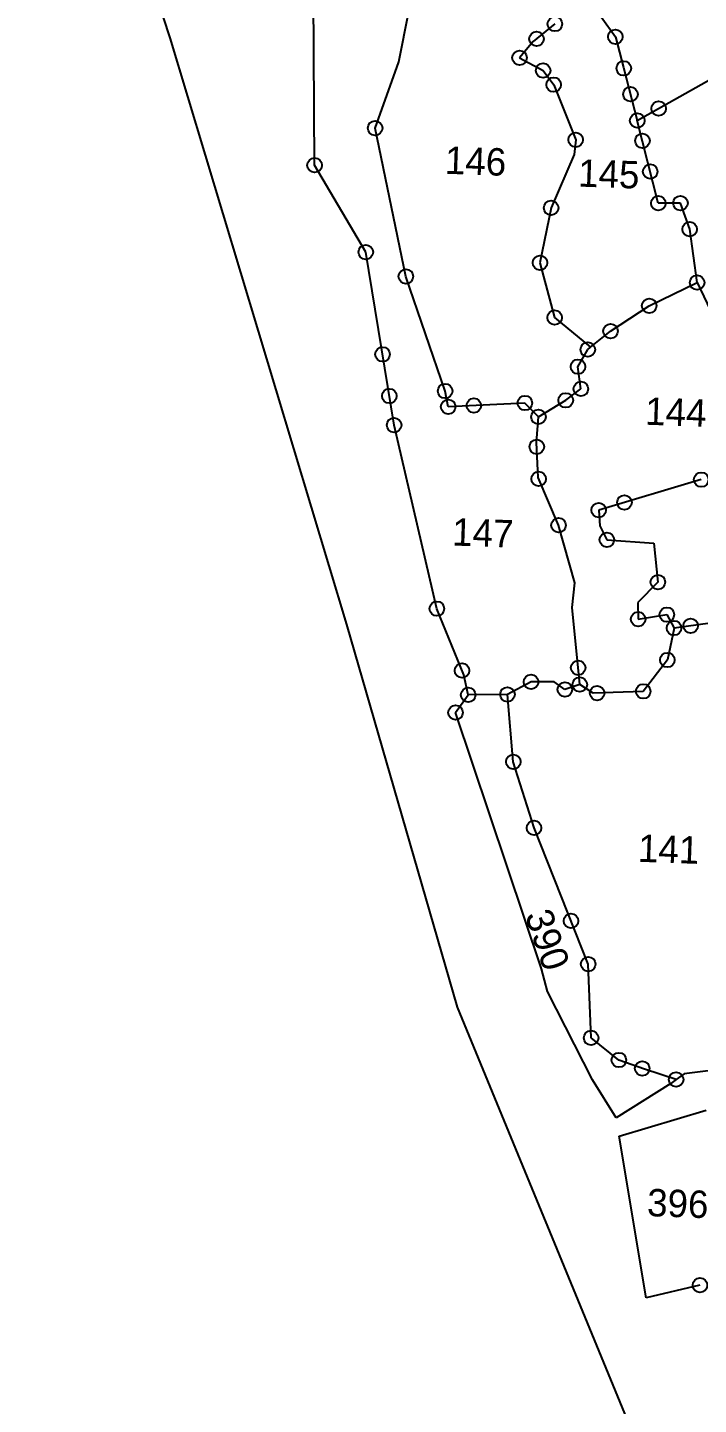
# Model space of a CAD drawing. Header units: metres. Extents: x 287345 to 291891, y 1993918 to 1999987.
# Drawn here: x 289427 to 289781, y 1995253 to 1995981 of the extents above; entities that cross this region are included whole.
import ezdxf
from ezdxf.enums import TextEntityAlignment as Align

# ---------------------------------------------------------------- set-up
doc = ezdxf.new("R2010")
doc.units = ezdxf.units.M
doc.header["$MEASUREMENT"] = 0
for name, color, linetype in [('POLY_PARCEL', 6, 'Continuous'), ('POLY_ROAD', 30, 'Continuous'), ('TEXT_PARCEL', 7, 'Continuous'), ('V_BOUND_LINE', 7, 'Continuous')]:
    doc.layers.add(name, color=color, linetype=linetype)
doc.styles.add('TEXT_MAP', font='')
doc.styles.get('TEXT_MAP').set_extended_font_data('Kruti Dev 050')

msp = doc.modelspace()

# ---------------------------------------------------------------- linework, layer by layer
for centre in [(289705.41, 1995982.72), (289737.32, 1995975.98), (289695.7, 1995974.86), (289686.78, 1995964.9), (289699.19, 1995958.14), (289741.74, 1995959.31), (289704.76, 1995950.65), (289745.28, 1995945.62), (289760.17, 1995938.03), (289610.54, 1995927.73), (289748.89, 1995931.67), (289716.38, 1995921.55), (289751.6, 1995921.02), (289578.59, 1995908.11), (289755.73, 1995904.76), (289703.43, 1995885.54), (289759.99, 1995888), (289771.67, 1995888.08), (289776.54, 1995874.29), (289605.6, 1995862.18), (289697.54, 1995856.57), (289626.74, 1995849.35), (289780.45, 1995846.11), (289755.21, 1995833.87), (289705.28, 1995827.61), (289734.79, 1995820.49), (289722.77, 1995810.71), (289614.43, 1995808.19), (289717.58, 1995801.65), (289647.47, 1995788.81), (289719.11, 1995789.93), (289618.03, 1995786.19), (289649.12, 1995780.49), (289662.62, 1995781.15), (289689.57, 1995782.46), (289711.11, 1995783.89), (289696.7, 1995775.16), (289620.55, 1995770.79), (289695.82, 1995759.36), (289696.83, 1995742.39), (289782.61, 1995741.98), (289742.12, 1995729.94), (289728.52, 1995725.9), (289707.32, 1995717.9), (289732.83, 1995710.19), (289759.77, 1995687.84), (289643.11, 1995673.81), (289764.52, 1995670.65), (289749.35, 1995668.27), (289768.27, 1995663.59), (289777.06, 1995664.76), (289656.39, 1995641.1), (289717.69, 1995642.56), (289764.75, 1995646.7), (289692.82, 1995635.14), (289718.56, 1995633.75), (289659.68, 1995628.25), (289680.34, 1995628.52), (289710.68, 1995631.11), (289727.71, 1995629.2), (289752, 1995630.13), (289652.99, 1995618.95), (289683.45, 1995592.92), (289694.38, 1995558.01), (289713.89, 1995508.88), (289722.97, 1995486.01), (289724.51, 1995447.05), (289739.18, 1995435.35), (289751.48, 1995430.92), (289769.4, 1995425), (289781.98, 1995316.37)]:
    msp.add_circle(centre, 3.85)
at = {"layer": 'POLY_PARCEL'}
for p, q in [((289622.97, 1995962.78), (289628.29, 1995989.34)), ((289705.41, 1995982.72), (289693.89, 1995973.4)), ((289729.91, 1995986.46), (289737.32, 1995975.98)), ((289693.89, 1995973.4), (289686.78, 1995964.9)), ((289737.32, 1995975.98), (289741.61, 1995959.79)), ((289610.54, 1995927.73), (289622.97, 1995962.78)), ((289686.78, 1995964.9), (289699.19, 1995958.14)), ((289699.19, 1995958.14), (289704.76, 1995950.65)), ((289741.61, 1995959.79), (289748.89, 1995931.67)), ((289704.76, 1995950.65), (289716.38, 1995921.55)), ((289748.89, 1995931.67), (289791.08, 1995955.46)), ((289759.99, 1995888), (289748.89, 1995931.67)), ((289626.74, 1995849.35), (289610.54, 1995927.73)), ((289716.38, 1995921.55), (289715.62, 1995913.8)), ((289715.62, 1995913.8), (289703.43, 1995885.54)), ((289703.43, 1995885.54), (289697.54, 1995856.57)), ((289771.67, 1995888.08), (289759.99, 1995888)), ((289776.54, 1995874.29), (289771.67, 1995888.08)), ((289780.45, 1995846.11), (289776.54, 1995874.29)), ((289697.54, 1995856.57), (289705.28, 1995827.61)), ((289647.47, 1995788.81), (289626.74, 1995849.35)), ((289755.21, 1995833.87), (289780.45, 1995846.11)), ((289780.45, 1995846.11), (289799.02, 1995807.04)), ((289705.28, 1995827.61), (289724.22, 1995811.89)), ((289734.79, 1995820.49), (289755.21, 1995833.87)), ((289724.22, 1995811.89), (289734.79, 1995820.49)), ((289717.58, 1995801.65), (289722.77, 1995810.71)), ((289722.77, 1995810.71), (289724.22, 1995811.89)), ((289719.11, 1995789.93), (289717.58, 1995801.65)), ((289649.12, 1995780.49), (289647.47, 1995788.81)), ((289696.7, 1995775.16), (289711.11, 1995783.89)), ((289711.11, 1995783.89), (289719.11, 1995789.93)), ((289689.57, 1995782.46), (289649.12, 1995780.49)), ((289696.7, 1995775.16), (289689.57, 1995782.46)), ((289695.73, 1995761.58), (289696.7, 1995775.16)), ((289696.53, 1995743.08), (289695.73, 1995761.58)), ((289707.32, 1995717.9), (289696.53, 1995743.08)), ((289782.61, 1995741.98), (289728.52, 1995725.9)), ((289728.52, 1995725.9), (289729.2, 1995717.61)), ((289715.97, 1995687.45), (289707.32, 1995717.9)), ((289729.2, 1995717.61), (289732.83, 1995710.19)), ((289732.83, 1995710.19), (289757.58, 1995708.34)), ((289757.58, 1995708.34), (289759.77, 1995687.84)), ((289714.54, 1995674.37), (289715.97, 1995687.45)), ((289759.77, 1995687.84), (289749.17, 1995677.03)), ((289718.56, 1995633.75), (289714.54, 1995674.37)), ((289749.17, 1995677.03), (289749.35, 1995668.27)), ((289749.35, 1995668.27), (289764.52, 1995670.65)), ((289764.52, 1995670.65), (289768.27, 1995663.59)), ((289768.27, 1995663.59), (289764.75, 1995646.7)), ((289787.34, 1995666.12), (289768.27, 1995663.59)), ((289764.75, 1995646.7), (289752, 1995630.13)), ((289692.82, 1995635.14), (289680.34, 1995628.52)), ((289704.99, 1995635.2), (289692.82, 1995635.14)), ((289710.68, 1995631.11), (289704.99, 1995635.2)), ((289718.56, 1995633.75), (289710.68, 1995631.11)), ((289725.69, 1995629.12), (289718.56, 1995633.75)), ((289680.34, 1995628.52), (289659.68, 1995628.25)), ((289683.45, 1995592.92), (289680.34, 1995628.52)), ((289752, 1995630.13), (289725.69, 1995629.12)), ((289694.38, 1995558.01), (289683.45, 1995592.92)), ((289722.97, 1995486.01), (289694.38, 1995558.01)), ((289724.51, 1995447.05), (289722.97, 1995486.01)), ((289739.18, 1995435.35), (289724.51, 1995447.05)), ((289752.63, 1995430.5), (289739.18, 1995435.35)), ((289769.4, 1995425), (289752.63, 1995430.5))]:
    msp.add_line(p, q, dxfattribs=at)
at = {"layer": 'POLY_ROAD'}
for p, q in [((289578.59, 1995908.11), (289577.84, 1996041.61)), ((289605.6, 1995862.18), (289578.59, 1995908.11)), ((289620.55, 1995770.79), (289605.6, 1995862.18)), ((289643.11, 1995673.81), (289620.55, 1995770.79)), ((289657.33, 1995638.78), (289643.11, 1995673.81)), ((289659.68, 1995628.25), (289657.33, 1995638.78)), ((289652.99, 1995618.95), (289659.68, 1995628.25)), ((289698.29, 1995483.49), (289652.99, 1995618.95)), ((289701.5, 1995471.56), (289698.29, 1995483.49)), ((289725.31, 1995424.83), (289701.5, 1995471.56)), ((289773.61, 1995428.12), (289769.4, 1995425)), ((289790.5, 1995430.25), (289773.61, 1995428.12)), ((289737.78, 1995404.86), (289725.31, 1995424.83)), ((289766.6, 1995422.92), (289737.78, 1995404.86)), ((289769.4, 1995425), (289766.6, 1995422.92)), ((289739.31, 1995395.11), (289785.26, 1995408.93)), ((289753.56, 1995309.65), (289739.31, 1995395.11)), ((289781.98, 1995316.37), (289753.56, 1995309.65))]:
    msp.add_line(p, q, dxfattribs=at)
at = {"layer": 'V_BOUND_LINE'}
for p, q in [((289427.1, 1996207.98), (289502.11, 1995975.44)), ((289502.11, 1995975.44), (289595.45, 1995665.5)), ((289595.45, 1995665.5), (289653.9, 1995463.31)), ((289653.9, 1995463.31), (289794.45, 1995121.42))]:
    msp.add_line(p, q, dxfattribs=at)

# ---------------------------------------------------------------- texts
at = {"layer": 'TEXT_PARCEL', "style": 'TEXT_MAP'}
for s, rotation, p in [('146', 357.97338, (289663.57, 1995910.28)), ('145', 357.97338, (289733.88, 1995903.4)), ('144', 357.97338, (289769.27, 1995777.69)), ('147', 357.97338, (289667.38, 1995713.87)), ('141', 357.97338, (289765.46, 1995546.77)), ('390', 288.92348, (289701.53, 1995499.01)), ('396', 357.97338, (289770.29, 1995359.57))]:
    msp.add_text(s, height=14.488, rotation=rotation, dxfattribs=at).set_placement(p, align=Align.MIDDLE)

doc.saveas('drawing.dxf')
